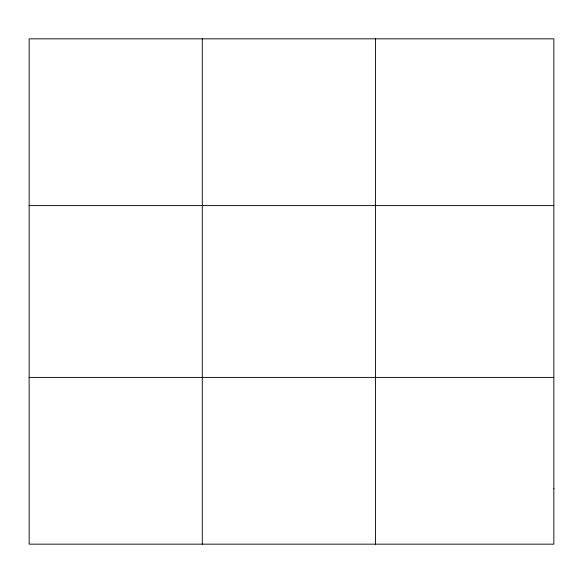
<?xml version="1.0" encoding="UTF-8"?>
<svg xmlns="http://www.w3.org/2000/svg" width="583" height="583" viewBox="0 0 583 583"><rect width="100%" height="100%" fill="white"/><g stroke="black" fill="none" stroke-linecap="round" stroke-linejoin="round"><path stroke-width="0.87" d="M202.301 38.842L202.301 544.158M375.452 38.842L375.452 544.158M29.15 205.595L553.85 205.595M29.15 377.405L553.85 377.405M553.85 488.576L553.85 544.158L29.15 544.158L29.15 38.842L553.85 38.842L553.85 488.576"/></g></svg>
